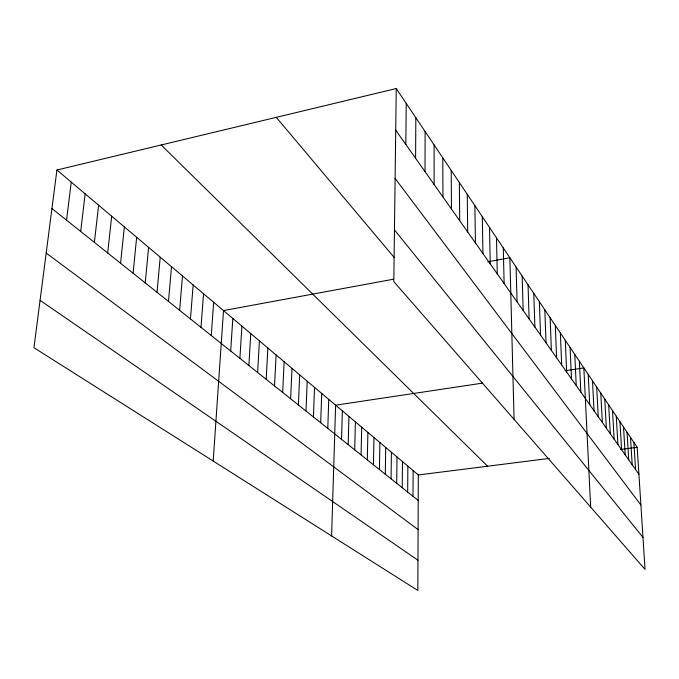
<?xml version="1.0" encoding="UTF-8"?>
<svg xmlns="http://www.w3.org/2000/svg" width="679" height="679" viewBox="0 0 679 679"><rect width="100%" height="100%" fill="white"/><g stroke="black" fill="none" stroke-linecap="round" stroke-linejoin="round"><path stroke-width="1.02" d="M425.029 171.626L425.122 131.531M56.917 170.013L418.323 474.961L417.831 590.458L33.95 347.724L56.917 170.013L396.247 88.542L637.174 447.334L645.05 569.401L393.803 281.607L396.247 88.542M412.993 496.307L413.146 470.589M415.599 158.283L415.828 117.696M407.672 492.063L407.867 466.134M402.24 487.734L402.486 461.593M405.838 144.474L406.212 103.369M396.706 483.329L396.994 456.959M391.062 478.831L391.401 452.239M385.307 474.239L385.697 447.427M379.434 469.562L379.875 442.513M373.442 464.784L373.942 437.505M367.322 459.904L367.882 432.396M361.075 454.93L361.695 427.176M354.701 449.846L355.38 421.846M348.191 444.66L348.938 416.405M341.537 439.355L342.352 410.854M331.607 535.943L335.621 405.176L482.616 383.109M327.796 428.398L328.746 399.379M320.692 422.737L321.727 393.447M313.426 416.948L314.538 387.386M306 411.033L307.197 381.191M298.404 404.981L299.685 374.859M290.629 398.777L292.004 368.374M282.676 392.437L284.136 361.737M274.528 385.944L276.09 354.947M266.185 379.298L267.849 347.996M257.638 372.482L259.412 340.875M248.879 365.497L250.763 333.576M239.899 358.342L241.902 326.098M230.69 351.009L232.821 318.434M213.189 461.066L223.501 310.575L393.345 279.239M211.262 335.519L213.656 302.265M201.001 327.346L203.539 293.735M190.468 318.943L193.15 284.968M179.629 310.311L182.481 275.963M168.485 301.434L171.507 266.703M157.027 292.293L160.219 257.18M145.23 282.897L148.608 247.385M133.084 273.213L136.657 237.302M120.573 263.248L124.35 226.913M107.689 252.97L111.679 216.219M94.398 242.378L98.616 205.202M80.691 231.454L85.147 193.838M66.542 220.174L71.253 182.116M487.845 261.814L509.87 257.748L514.079 419.376M565.106 370.726L583.847 367.908L590.662 507.103M418.323 474.961L549.328 458.418M620.521 449.43L637.174 447.334M40.069 300.364L417.958 560.217M46.18 253.055L418.094 529.62M51.935 208.538L418.213 500.474M161.195 144.975L487.59 466.21M276.294 117.34L394.109 257.366M394.457 229.892L642.988 537.386M395.11 178.433L640.9 505.032M395.721 130.164L638.914 474.248M633.863 442.402L635.586 469.545M630.485 437.369L632.2 464.75M627.04 432.234L628.737 459.853M623.517 426.998L625.206 454.854M619.927 421.642L621.599 449.753M616.26 416.176L617.915 444.541M612.509 410.6L614.156 439.22M608.681 404.896L610.311 433.771M604.768 399.074L606.372 428.211M600.771 393.116L602.358 422.525M596.68 387.022L598.25 416.711M592.495 380.8L594.04 410.761M588.218 374.426L589.745 404.676M579.365 361.236L580.834 392.072M574.782 354.413L576.225 385.545M570.088 347.419L571.497 378.857M565.276 340.255L566.651 372.007M560.353 332.922L561.694 364.988M555.303 325.402L556.602 357.791M550.126 317.687L551.39 350.415M544.813 309.785L546.035 342.844M539.364 301.671L540.543 335.07M533.779 293.345L534.908 327.1M528.041 284.798L529.119 318.909M522.143 276.022L523.178 310.498M516.091 267.008L517.067 301.858M503.283 247.928L504.132 283.55M496.493 237.828L497.274 273.849M489.508 227.423L490.221 263.859M482.311 216.703L482.939 253.564M474.893 205.652L475.436 242.955M467.245 194.262L467.695 232.006M459.352 182.515L459.708 220.7M451.204 170.378L451.467 209.03M442.793 157.859L442.946 196.978M434.102 144.916L434.136 184.51"/></g></svg>
